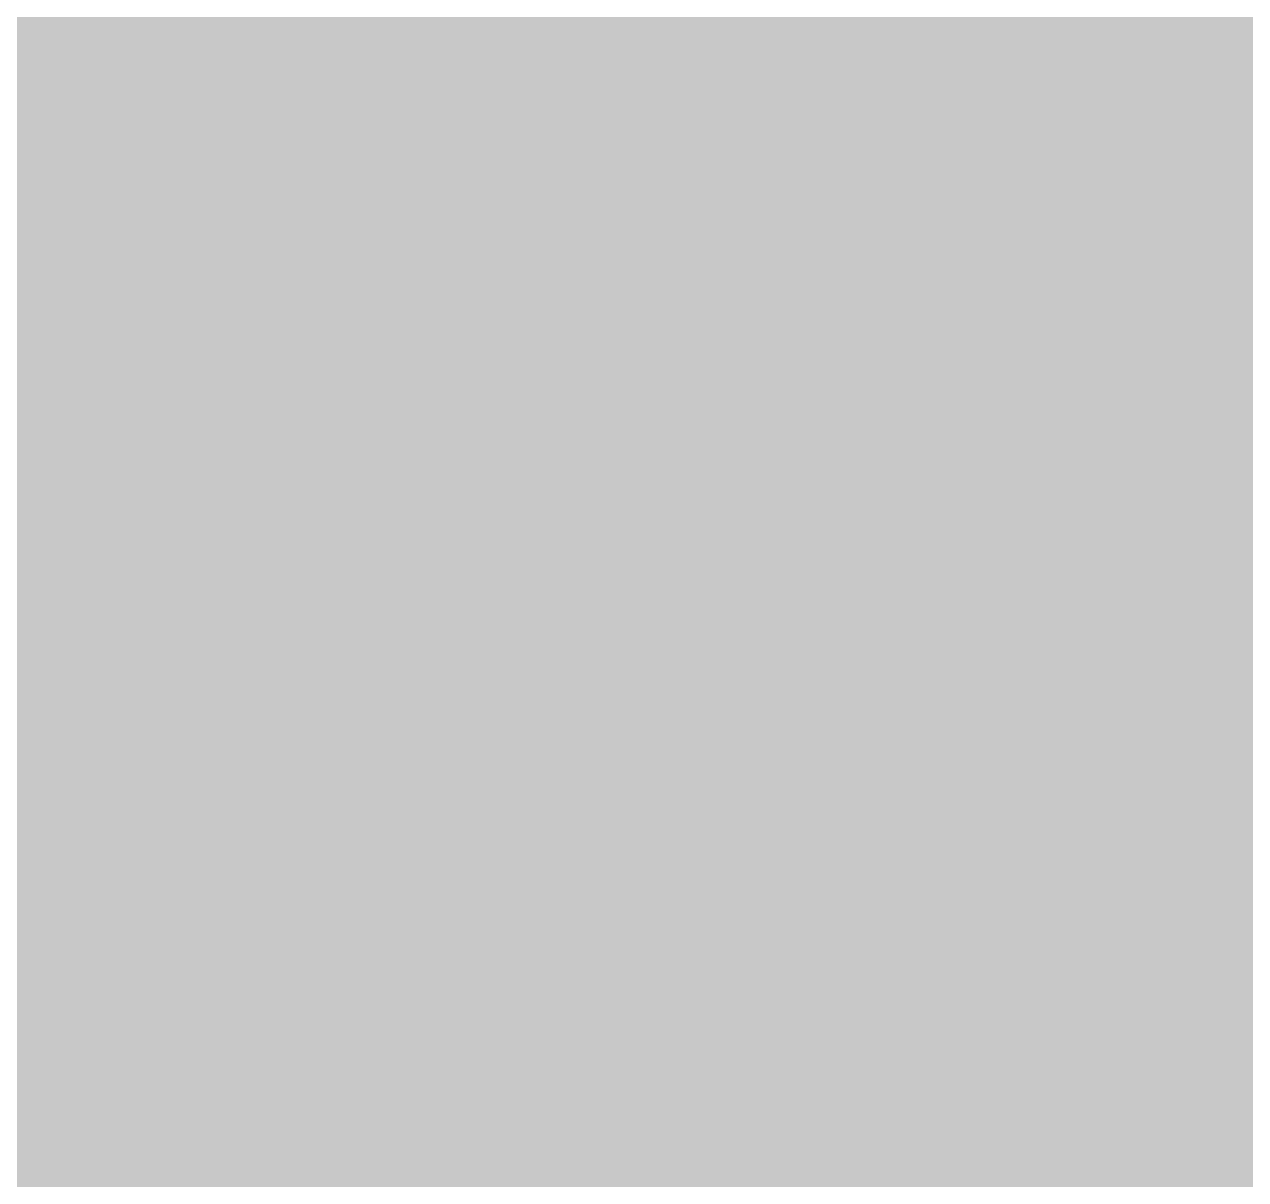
# Model space of a CAD drawing. Header units: millimetres. Extents: x 340454 to 342791, y 6993867 to 6995092.
# Drawn here: x 340769.187 to 340773.982, y 6994578.975 to 6994583.512 of the extents above; entities that cross this region are included whole.
import ezdxf

# ---------------------------------------------------------------- set-up
doc = ezdxf.new("R2010")
doc.units = ezdxf.units.MM
doc.header["$LTSCALE"] = 10
doc.layers.add('A-MODELAGEM', color=7, linetype='Continuous')

msp = doc.modelspace()

# ---------------------------------------------------------------- linework, layer by layer
at = {"layer": 'A-MODELAGEM', "color": 11, "linetype": 'Continuous', "lineweight": -3}
for points in [[(340767.4715, 6994585.6634), (340766.5531, 6994576.2792), (340772.852, 6994582.4492)], [(340767.4715, 6994585.6634), (340772.852, 6994582.4492), (340769.4511, 6994585.3059)], [(340769.4511, 6994585.3059), (340772.852, 6994582.4492), (340773.1562, 6994582.7471)], [(340769.4511, 6994585.3059), (340773.1562, 6994582.7471), (340770.9977, 6994585.0266)], [(340770.9977, 6994585.0266), (340773.1562, 6994582.7471), (340773.4687, 6994583.0532)], [(340770.9977, 6994585.0266), (340773.4687, 6994583.0532), (340772.2326, 6994584.8036)], [(340772.2326, 6994584.8036), (340773.4687, 6994583.0532), (340773.7879, 6994583.3659)], [(340772.2326, 6994584.8036), (340773.7879, 6994583.3659), (340773.2414, 6994584.6215)], [(340773.2414, 6994584.6215), (340773.7879, 6994583.3659), (340774.1141, 6994583.6854)], [(340774.1141, 6994583.6854), (340773.7879, 6994583.3659), (340774.5031, 6994582.7048)], [(340773.7879, 6994583.3659), (340773.4687, 6994583.0532), (340774.2158, 6994582.4565)], [(340773.7879, 6994583.3659), (340774.2158, 6994582.4565), (340774.5031, 6994582.7048)], [(340773.4687, 6994583.0532), (340773.1562, 6994582.7471), (340773.9321, 6994582.2112)], [(340773.4687, 6994583.0532), (340773.9321, 6994582.2112), (340774.2158, 6994582.4565)], [(340773.1562, 6994582.7471), (340772.852, 6994582.4492), (340773.6535, 6994581.9704)], [(340773.1562, 6994582.7471), (340773.6535, 6994581.9704), (340773.9321, 6994582.2112)], [(340774.2158, 6994582.4565), (340773.9321, 6994582.2112), (340774.0328, 6994582.1417)], [(340772.852, 6994582.4492), (340766.5531, 6994576.2792), (340773.6535, 6994581.9704)], [(340773.9321, 6994582.2112), (340773.6535, 6994581.9704), (340773.7802, 6994581.8947)], [(340773.9321, 6994582.2112), (340773.7802, 6994581.8947), (340774.0328, 6994582.1417)], [(340774.0328, 6994582.1417), (340773.7802, 6994581.8947), (340774.6037, 6994581.4027)], [(340773.6535, 6994581.9704), (340766.5531, 6994576.2792), (340766.5742, 6994575.8499)], [(340773.6535, 6994581.9704), (340766.5742, 6994575.8499), (340773.7802, 6994581.8947)], [(340773.7802, 6994581.8947), (340766.5742, 6994575.8499), (340766.621, 6994574.8939)], [(340773.7802, 6994581.8947), (340766.621, 6994574.8939), (340774.6037, 6994581.4027)], [(340774.6037, 6994581.4027), (340766.621, 6994574.8939), (340766.6382, 6994574.5426)], [(340774.6037, 6994581.4027), (340766.6382, 6994574.5426), (340774.7089, 6994581.3399)], [(340774.7089, 6994581.3399), (340766.6382, 6994574.5426), (340766.6888, 6994573.5109)], [(340774.7089, 6994581.3399), (340766.6888, 6994573.5109), (340775.5554, 6994580.8342)], [(340775.5554, 6994580.8342), (340766.6888, 6994573.5109), (340766.702, 6994573.2399)], [(340775.5554, 6994580.8342), (340766.702, 6994573.2399), (340775.6383, 6994580.7847)], [(340775.6383, 6994580.7847), (340766.702, 6994573.2399), (340766.7564, 6994572.1303)], [(340775.6383, 6994580.7847), (340766.7564, 6994572.1303), (340776.5085, 6994580.2648)], [(340776.5085, 6994580.2648), (340766.7564, 6994572.1303), (340766.7656, 6994571.9419)], [(340776.5085, 6994580.2648), (340766.7656, 6994571.9419), (340776.5683, 6994580.2291)], [(340776.5683, 6994580.2291), (340766.7656, 6994571.9419), (340766.8239, 6994570.7521)], [(340776.5683, 6994580.2291), (340766.8239, 6994570.7521), (340776.6271, 6994580.194)], [(340776.6271, 6994580.194), (340766.8239, 6994570.7521), (340766.8905, 6994569.3933)], [(340776.6271, 6994580.194), (340766.8905, 6994569.3933), (340777.499, 6994579.6731)], [(340777.499, 6994579.6731), (340766.8905, 6994569.3933), (340766.8913, 6994569.3766)], [(340777.499, 6994579.6731), (340766.8913, 6994569.3766), (340777.511, 6994579.6659)], [(340777.511, 6994579.6659), (340766.8913, 6994569.3766), (340767.0429, 6994569.0338)], [(340777.511, 6994579.6659), (340767.0429, 6994569.0338), (340767.2853, 6994568.8438)], [(340777.511, 6994579.6659), (340767.2853, 6994568.8438), (340777.5215, 6994579.6597)], [(340777.5215, 6994579.6597), (340767.2853, 6994568.8438), (340778.0006, 6994578.7264)]]:
    msp.add_solid(points, dxfattribs=at)

doc.saveas('drawing.dxf')
